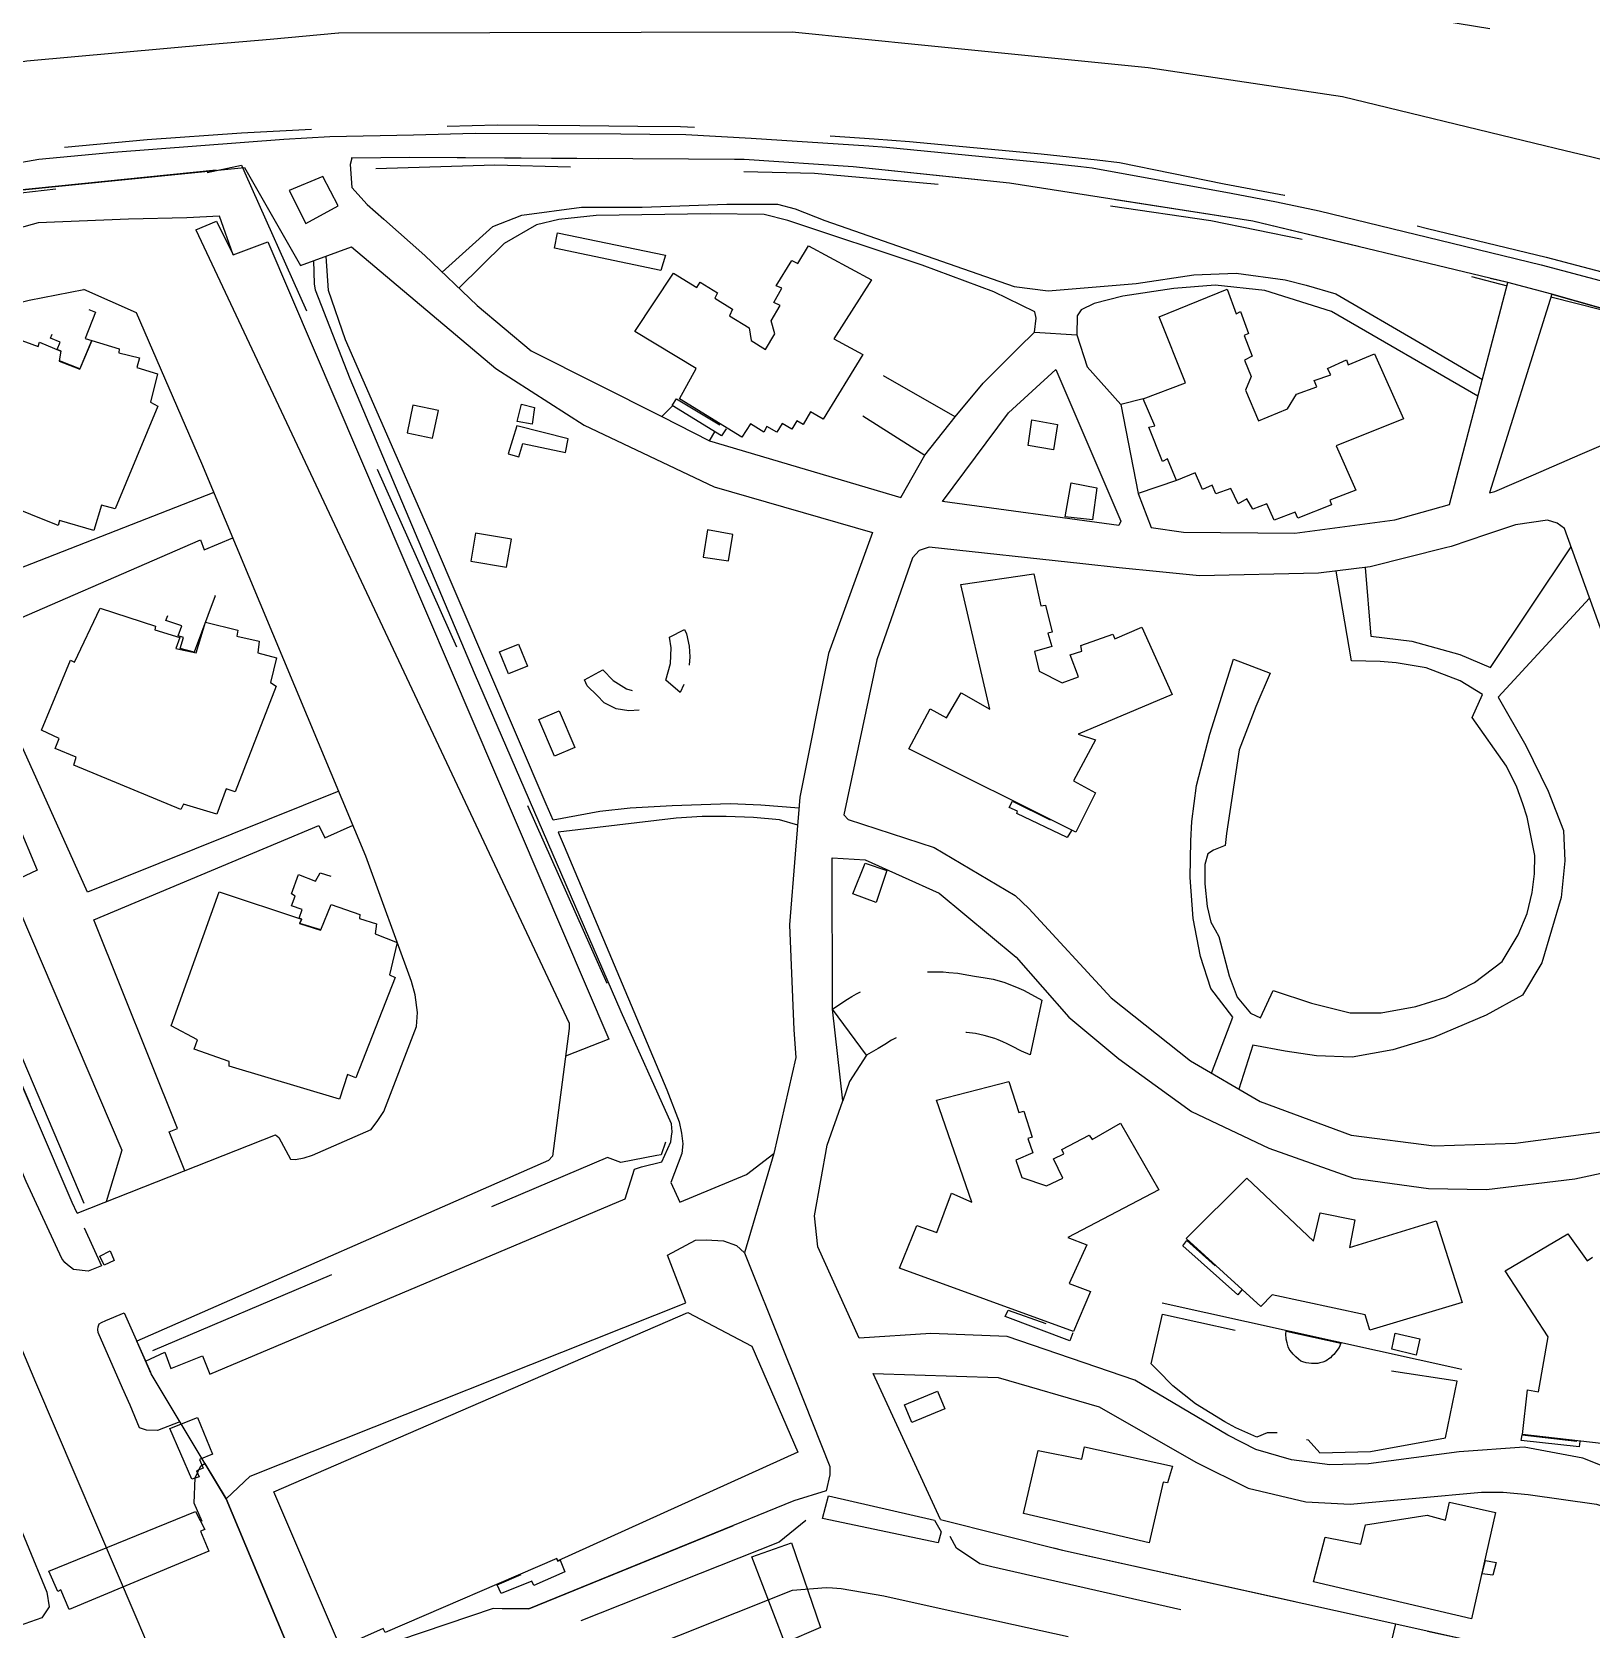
# Model space of a CAD drawing. Header units: millimetres. Extents: x 198785 to 203305, y 542885 to 545889.
# Drawn here: x 200994.8 to 201224.7, y 544811.3 to 545046.7 of the extents above; entities that cross this region are included whole.
import ezdxf

# ---------------------------------------------------------------- set-up
doc = ezdxf.new("R2010")
doc.units = ezdxf.units.MM
for name, pattern in [('FENCE_25K', [54.3, 28.7, -9.2, -16.4]), ('HIDDEN_BULD_25K', [28.8, 18.4, -10.4]), ('HIDDEN_IN_25K', [56.5, 36.5, -20])]:
    doc.linetypes.add(name, pattern=pattern)
for name, color, linetype in [('A0013114', 253, 'Continuous'), ('A0013118', 253, 'Continuous'), ('A0023214', 253, 'Continuous'), ('A0033324', 253, 'Continuous'), ('A0033327', 253, 'Continuous'), ('A0043325', 253, 'Continuous'), ('A0053326', 253, 'Continuous'), ('B0014111', 253, 'Continuous'), ('B0014115', 253, 'Continuous'), ('B0014116', 253, 'Continuous'), ('B0024120', 253, 'Continuous'), ('B0024127', 253, 'Continuous'), ('C0076117', 253, 'Continuous'), ('F0047224', 253, 'Continuous')]:
    doc.layers.add(name, color=color, linetype=linetype)

msp = doc.modelspace()

# ---------------------------------------------------------------- linework, layer by layer
at = {"layer": 'A0013114'}
for points in [[(201212.42, 545009.77), (201174.79, 545018.84), (201138.94, 545024.44), (201115.89, 545026.87), (201099.83, 545027.92), (201050.55, 545028.2), (201042.01, 545028.14)], [(201001.52, 544872.57), (201000.79, 544874.16), (200990.41, 544898.39), (200988.81, 544902.12), (200972, 544941.37), (200946.59, 544997.58), (200951.31, 545007.62), (200957.01, 545015.15), (200964.09, 545019.17), (200967.41, 545019.95), (200991.99, 545023.29), (201026.18, 545026.76)], [(201218.88, 545008.05), (201231.03, 545004.62), (201252.67, 544997.81), (201287.04, 544984.9), (201294.58, 544981.63), (201317, 544971.9), (201326.66, 544967.71), (201339.46, 544961.56)], [(201111.94, 544831.64), (201107.15, 544830.18), (201068.11, 544814.24), (201062.82, 544814.28), (201045.52, 544808.46), (201032.79, 544808.17), (201023.45, 544830.47), (201012.4, 544848.89), (201010.28, 544853.73)], [(201128.76, 544827.42), (201128.79, 544827.42), (201146.76, 544822.91), (201195.87, 544812.01), (201206.28, 544809.7), (201224.89, 544805.08), (201245.15, 544800.04), (201248.26, 544799.26), (201262.11, 544791.42), (201342.36, 544740.01), (201359.05, 544730.21), (201364.75, 544726.86)]]:
    msp.add_lwpolyline(points, dxfattribs=at)
at = {"layer": 'A0013118'}
for points in [[(201042.01, 545028.14), (201041.75, 545027.2), (201041.99, 545023.81), (201044.26, 545021.28), (201046.7, 545019.11), (201052.75, 545013.75), (201060.47, 545006.41), (201068.45, 544999.73), (201087.7, 544990.03), (201094.72, 544986.45), (201122.93, 544978.08), (201126.45, 544984.35), (201130.94, 544990.01), (201135.06, 544994.96), (201140.26, 545000.15), (201142.63, 545002.48), (201148.88, 545002.08), (201150.41, 544997.37), (201155.35, 544991.8), (201157.91, 544978.69), (201159.83, 544973.68), (201164.6, 544972.99), (201180.98, 544972.85), (201195.73, 544974.8), (201203.79, 544977.08), (201212.42, 545009.77)], [(201026.18, 545026.76), (201034.43, 545012.32), (201041.97, 545015.06), (201063.21, 544997.09), (201076.24, 544988.76), (201095.43, 544979.66), (201118.77, 544972.94), (201112.26, 544955.07), (201108.05, 544933.9), (201107.95, 544932.69), (201107.37, 544925.5), (201106.53, 544915.11), (201107.15, 544899.59), (201107.47, 544895.54), (201104.18, 544881.37), (201099.9, 544866.73), (201105.63, 544852.39), (201107.34, 544848.08), (201112.46, 544835.25), (201112.44, 544834.01), (201111.94, 544831.64)], [(201037.72, 545025.4), (201032.74, 545023.34), (201035.22, 545018.47), (201039.99, 545021.1), (201037.72, 545025.4)], [(201055.3, 545011.33), (201062.8, 545018.04), (201067.06, 545019.72), (201075.87, 545020.88), (201080.47, 545020.9), (201084.78, 545020.91), (201097.28, 545021.36), (201104.72, 545021.35), (201107.36, 545020.67), (201111.71, 545018.95), (201139.64, 545009.18), (201144.65, 545008.58), (201157.59, 545009.64), (201166.13, 545010.94), (201172.36, 545011.16), (201179.58, 545010.19), (201182.68, 545009.41), (201187.03, 545008.12), (201199.87, 545000.65), (201208.65, 544995.5)], [(201024.48, 545013.88), (201022.51, 545019.56), (201017.67, 545019.35), (201009.1, 545019.14), (200995.75, 545018.57), (200984.97, 545015.57), (200978.15, 545011.13), (200975.67, 545003.43), (200969.65, 544987.91), (200975.54, 544975.21), (200977.44, 544971.3), (200980.84, 544970.31), (200982.67, 544965.12), (200973.51, 544961.9), (200975.83, 544956.44), (200980.22, 544958.32), (200982.36, 544952.44), (200979.01, 544951.12), (200987.94, 544928.34), (200992.63, 544930.33), (200995.6, 544923.14), (200991.36, 544921.13), (201008.1, 544881.86), (201005.76, 544874.25)], [(201019, 545017.56), (201022.03, 545018.85), (201024.48, 545013.88)], [(201142.63, 545002.48), (201142.85, 545004.54), (201142.7, 545005.47), (201136.64, 545008.41), (201126.08, 545012.33), (201106.29, 545018.93), (201102.79, 545019.8), (201094.86, 545019.93), (201078.03, 545019.69), (201072.53, 545019.08), (201069.22, 545018.29), (201064.47, 545015.55), (201057.78, 545008.97)], [(201019.01, 545017.56), (201074.04, 544900.58), (201074.04, 544899.8), (201071.6, 544880.99), (201070.99, 544880.32), (201010.28, 544853.73)], [(201024.48, 545013.88), (201029.62, 545015.81), (201079.86, 544898.21), (201073.51, 544895.72)], [(201011.57, 544850.77), (201014.45, 544852.06), (201015.31, 544849.68), (201019.96, 544851.54), (201021.05, 544848.86), (201082.28, 544874.7), (201083.64, 544879.06), (201084.71, 544879.4), (201087.68, 544880.16), (201089.02, 544883.08), (201089.12, 544883.94), (201089.22, 544884.56), (201089.1, 544885.75), (201081.72, 544902.25), (201060.1, 544952.18), (201041.76, 544995.61), (201036.65, 545008.64), (201036.51, 545009.61), (201036.38, 545013.03)], [(201107.92, 544932.27), (201102.29, 544932.75), (201097.76, 544932.95), (201089.24, 544932.65), (201083.02, 544932.27), (201078.56, 544931.8), (201071.67, 544930.51), (201070.66, 544932.88), (201053.74, 544972.39), (201041.08, 545001.36), (201038.54, 545008.59), (201038.19, 545013.69)], [(201208, 544993.04), (201186.43, 545005.54), (201176.6, 545008.59), (201169.24, 545009.41), (201163.17, 545008.89), (201155.67, 545007.78), (201151.4, 545006.68), (201149.53, 545005.75), (201148.91, 545004.88), (201148.88, 545002.08)], [(201021.66, 544978.83), (200984.82, 544964.45), (200981.99, 544971.38), (200978.43, 544972.92), (200971.53, 544988.4), (200978.16, 545003.15), (200994.45, 545007.19), (201002.49, 545008.78)], [(201001.52, 544872.57), (201030.76, 544884.13), (201031.23, 544883.72), (201032.94, 544880.55), (201033.68, 544880.49), (201034.95, 544880.76), (201036.19, 544881.12), (201044.83, 544884.9), (201045.85, 544886.25), (201046.73, 544887.57), (201051.53, 544900.11), (201051.66, 544902.15), (201051.31, 544904.75), (201050.78, 544906.71), (201044.06, 544925.23), (201019.88, 544983.11), (201010.25, 545005.32), (201002.49, 545008.78)], [(201218.88, 545008.05), (201209.72, 544978.76), (201210.48, 544978.97), (201216.2, 544981.45), (201223.07, 544984.42), (201236.02, 544990.01)], [(201130.94, 544990.01), (201120.35, 544996.05)], [(201155.05, 544973.97), (201129.07, 544977.51), (201138.81, 544990.57), (201145.75, 544996.96), (201155.35, 544974.62), (201155.05, 544973.97)], [(201089.31, 544991.64), (201087.7, 544990.03)], [(201158.66, 544992.62), (201155.35, 544991.8)], [(201117.33, 544990.12), (201126.45, 544984.35)], [(201094.72, 544986.45), (201095.52, 544987.79)], [(201163.56, 544980.59), (201157.91, 544978.69)], [(201218.25, 544974.73), (201213.55, 544974.08), (201209.24, 544972.63), (201204.03, 544970.89), (201203.21, 544970.68), (201192.13, 544967.87), (201184.5, 544966.92), (201166.93, 544966.54), (201161.05, 544967.14), (201155.12, 544967.74), (201149.74, 544968.29), (201127.12, 544970.75), (201125.62, 544970.3), (201124.66, 544969.22), (201119.4, 544954.17), (201114.52, 544931.31), (201115.17, 544930.62), (201127.85, 544926.51), (201139.76, 544919.43), (201141.78, 544917.52), (201153.92, 544904.32), (201165.63, 544895.02), (201175.9, 544889.05), (201189.33, 544884.08), (201201.56, 544882.53), (201213.55, 544882.92), (201231.69, 544885.29)], [(201226.3, 544958.12), (201220.76, 544973.51), (201219.68, 544974.29), (201218.25, 544974.73)], [(201040.06, 544934.8), (201003.05, 544919.91), (200986.16, 544957.31), (201019.69, 544971.86), (201020.24, 544970.37), (201024.45, 544972.16)], [(201191.39, 544967.78), (201192.22, 544957.65), (201198.27, 544956.91), (201205.34, 544954.95), (201209.86, 544953.02), (201221.73, 544970.81)], [(201168.7, 544893.23), (201171.88, 544901.47), (201168.61, 544905.72), (201167.08, 544910.4), (201166.02, 544916), (201165.57, 544922.09), (201165.66, 544927.47), (201165.82, 544930.34), (201166.49, 544935.64), (201168.46, 544943.21), (201171.97, 544954.28), (201177.37, 544952.18), (201175.23, 544947.26), (201172.78, 544940.87), (201170.92, 544928.54), (201170.73, 544926.77), (201169.03, 544926.12), (201168.19, 544925.57), (201167.72, 544924), (201167.73, 544921.14), (201168.07, 544917.78), (201168.63, 544915.5), (201169.24, 544914.34), (201169.78, 544913.36), (201171.31, 544907.57), (201172.48, 544904.41), (201174.48, 544902.08), (201175.95, 544901.37), (201177.83, 544905.42), (201183.48, 544903.53), (201189.18, 544902.12), (201193.75, 544902.1), (201198.85, 544903.03), (201203.27, 544904.4), (201207.51, 544906.59), (201211.54, 544909.68), (201213.91, 544913.61), (201215.25, 544916.77), (201216.01, 544919.86), (201216.34, 544922.61), (201216.37, 544925.32), (201215.27, 544930.97), (201214.62, 544932.94), (201213.71, 544935.4), (201212.22, 544938.5), (201207.15, 544945.66), (201208.65, 544949.03), (201205.35, 544951.06), (201200.37, 544952.97), (201195.92, 544953.7), (201193.6, 544953.91), (201189.36, 544954.03), (201187.11, 544967.24)], [(201224.44, 544963.27), (201210.96, 544948.68), (201215.04, 544941.54), (201218.36, 544934.82), (201220.6, 544928.99), (201220.79, 544924.53), (201220.28, 544919.11), (201217.41, 544909.47), (201214.56, 544904.73), (201209.21, 544901.79), (201201.43, 544898.48), (201195.47, 544896.68), (201189.46, 544895.6), (201184.21, 544895.77), (201179.57, 544896.44), (201174.8, 544897.36), (201172.76, 544890.88)], [(201017.38, 544878.84), (201015.07, 544884.59), (201016.3, 544885.06), (201003.95, 544915.84), (201037.15, 544929.73), (201038.01, 544927.93), (201042.17, 544929.76)], [(201107.72, 544929.76), (201105.04, 544930.59), (201101.19, 544930.93), (201097.17, 544931.05), (201093.65, 544931.04), (201089.8, 544930.84), (201072.43, 544928.73), (201073.3, 544926.69), (201088.43, 544890.75), (201090.24, 544886.02), (201090.59, 544884.37), (201090.77, 544882.82), (201090.62, 544881.39), (201089.01, 544877.09), (201090.37, 544874.21), (201100.18, 544878.27), (201104.18, 544881.37)], [(201239.78, 544829.95), (201223.47, 544836.46), (201214.81, 544838.09), (201205.23, 544837.41), (201191.84, 544835.64), (201186.16, 544835.49), (201180.49, 544836.23), (201175.27, 544837.74), (201171.11, 544839.83), (201157.42, 544847.95), (201138.58, 544854.41), (201127.37, 544854.84), (201116.79, 544854.13), (201110.71, 544867.6), (201110.22, 544872.17), (201112.06, 544882.58), (201114.36, 544889.16), (201112.83, 544902.66), (201112.81, 544924.95), (201117.69, 544924.68), (201128.58, 544919.78), (201139.93, 544910.3), (201147.68, 544901.47), (201155.05, 544895.31), (201165.75, 544887.56), (201177.19, 544882.15), (201189.65, 544877.74), (201200.71, 544876.2), (201209.24, 544876.09), (201222.28, 544877.64), (201232.1, 544879.76)], [(201117.88, 544895.86), (201115.34, 544891.97), (201114.36, 544889.16)], [(201023.45, 544830.47), (201027.02, 544833.8), (201091.25, 544859.36), (201088.51, 544866.38), (201092.66, 544868.58), (201094.23, 544868.67), (201096.78, 544868.51), (201098.72, 544867.81), (201099.9, 544866.73)], [(201128.76, 544827.42), (201118.85, 544848.93), (201137.26, 544848.36), (201152.17, 544844), (201166.43, 544835.89), (201174.14, 544832.04), (201182.61, 544830.01), (201189.18, 544829.67), (201208.51, 544831.45), (201211.7, 544831.44), (201215.42, 544831.11), (201225.48, 544829.65), (201230.22, 544828.13), (201238.1, 544824.34)]]:
    msp.add_lwpolyline(points, dxfattribs=at)
at = {"layer": 'A0023214'}
for points in [[(201313.74, 544995.9), (201310.05, 544997.75), (201303.79, 545000.12), (201253.6, 545019.12), (201230.79, 545026.82), (201224.78, 545028.27), (201220.83, 545029.23), (201216.38, 545030.3), (201188.02, 545037.16), (201159.36, 545041.43), (201126.46, 545044.73), (201106.89, 545046.7), (201040.1, 545046.55), (201040.02, 545046.54), (201029.95, 545045.64), (201021.31, 545044.86), (200994.1, 545042.42), (200945.33, 545034.24), (200943.68, 545033.97), (200942.73, 545033.81), (200919.12, 545029.29)], [(200919.12, 545029.29), (200933.25, 544992.89), (200933.73, 544991.65), (200934.03, 544990.93), (200953.75, 544944.51), (200956.49, 544938.05), (200974.54, 544896.24), (200974.55, 544896.23), (200975.34, 544894.4), (200976.15, 544892.53), (200985.71, 544870.39), (200987.11, 544867.11), (200992.32, 544854.87), (200993.2, 544852.81), (200995.39, 544847.66), (201010.14, 544813.04), (201011.27, 544810.39), (201011.76, 544809.23), (201016.04, 544797.6)], [(201048.66, 544793.74), (201106.93, 544816.99), (201111.94, 544817.41), (201112.84, 544817.35), (201114.15, 544817.25), (201120.4, 544816.14), (201129.03, 544814.24), (201147.6, 544810.14)]]:
    msp.add_lwpolyline(points, dxfattribs=at)
at = {"layer": 'A0033324', "linetype": 'HIDDEN_IN_25K', "flags": 128}
for points in [[(200884.05, 545181.44), (200907.88, 545125.13), (200919.93, 545095.79), (200920.61, 545094.04), (200921.67, 545087.53), (200922.15, 545084.21), (200924.33, 545080.6), (200929.07, 545073.96), (200930.88, 545072.06), (200934.88, 545068.35), (200941.22, 545064.73), (200949.28, 545061.87), (200957.64, 545060.38), (200961.29, 545060.09), (200962.17, 545060.02), (200978.01, 545061.6), (200996.4, 545062.94), (200999.12, 545063.21), (201002.51, 545064.11), (201012.36, 545065.16), (201024.03, 545066.23), (201035.2, 545067.03), (201044.28, 545067.49), (201051.78, 545067.68), (201058.36, 545067.73), (201066.2, 545067.82), (201075.99, 545067.35), (201086.91, 545066.98), (201094.12, 545066.66), (201096.89, 545066.62), (201124.96, 545063.66), (201147.87, 545061.95), (201150.88, 545061.51), (201157.76, 545060.87), (201167.07, 545058.96), (201207.44, 545052), (201210.58, 545051.44), (201238.85, 545046.28), (201288.96, 545029.3), (201294.2, 545027.52), (201295.76, 545026.99), (201313.57, 545019.78), (201311.42, 545017.79), (201309.3, 545017.86), (201288, 545026.46), (201265.53, 545034.07), (201238.09, 545043.37), (201218.56, 545046.93), (201217.38, 545046.81), (201215.14, 545046.59), (201213.86, 545046.55), (201200.39, 545048.73), (201167.67, 545054.89), (201147.45, 545057.81), (201116.69, 545061.1), (201089.66, 545062.52), (201081.82, 545062.93), (201056.88, 545063.5), (201033.91, 545063.36), (201010.98, 545061.79), (200969.83, 545056.3), (200960.03, 545055.52), (200956.49, 545055.61), (200953.98, 545055.67), (200948.89, 545056.54), (200942.23, 545058.81), (200935.55, 545062.03), (200930.02, 545065.83), (200924.2, 545071.38), (200919.24, 545077.93), (200916.85, 545083.6), (200916.49, 545092.09), (200916.37, 545093.47), (200909.35, 545110.26), (200903.97, 545123.12), (200880.78, 545178.24), (200880.43, 545179.96), (200880.71, 545181.21), (200881.91, 545185.47), (200882.15, 545186.34), (200884.05, 545181.44)], [(201143.59, 545028.74), (201151.85, 545027.89), (201155.17, 545027.48), (201170.59, 545024.35), (201179.47, 545022.67), (201187.88, 545020.85), (201200.55, 545017.77), (201218.05, 545013.52), (201235.64, 545008.9), (201243.34, 545006.71), (201252.39, 545004.14), (201262.27, 545000.64), (201270.23, 544997.79), (201282.19, 544992.65), (201297.78, 544986.3), (201309.36, 544981.36), (201322.24, 544975.29), (201334.28, 544969.78), (201339.41, 544967.1), (201356.91, 544958.2), (201368.37, 544951.62), (201378.96, 544945.45), (201390.3, 544939.1), (201401.05, 544931.12), (201416.89, 544920.19), (201427.81, 544912.12), (201435.69, 544905.72), (201445.98, 544898.53), (201458.21, 544889.93), (201485.66, 544870.17), (201489.51, 544867.51), (201489.88, 544866.93), (201490.09, 544866.38), (201490.48, 544863.48), (201490.3, 544861.45), (201489.78, 544860.05), (201488, 544857.86), (201473.24, 544840.18), (201472.16, 544839.48), (201471.64, 544839.28), (201470.76, 544839.07), (201469.04, 544838.94), (201485.79, 544858.18), (201485.47, 544864.22), (201448.38, 544892.33), (201411.05, 544919.56), (201391.88, 544932.24), (201362.84, 544947.61), (201339.46, 544961.56), (201326.66, 544967.71), (201317, 544971.9), (201294.58, 544981.63), (201287.04, 544984.9), (201252.67, 544997.81), (201231.03, 545004.62), (201218.88, 545008.06), (201212.42, 545009.77), (201174.79, 545018.84), (201138.94, 545024.44), (201115.89, 545026.87), (201099.83, 545027.92), (201050.55, 545028.2), (201042.01, 545028.14), (201026.18, 545026.76), (200991.99, 545023.29), (200967.41, 545019.95), (200964.09, 545019.17), (200957.01, 545015.15), (200951.31, 545007.62), (200946.59, 544997.58), (200972, 544941.37), (200988.81, 544902.12), (200990.41, 544898.39), (201000.79, 544874.16), (201005.1, 544864.8), (201003.12, 544864.03), (201000.97, 544864.29), (201000.06, 544864.95), (200999.71, 544865.29), (200999.27, 544865.87), (200994, 544877.23), (200971.97, 544929.57), (200944.55, 544994.72), (200943.57, 544996.89), (200943.81, 544998.59), (200944.59, 545000.18), (200949.25, 545009.17), (200956.51, 545019.32), (200964.34, 545023.14), (200968.75, 545024.87), (200974.92, 545025.85), (200985.17, 545027.43), (200997.13, 545029.53), (201011.84, 545030.89), (201025.75, 545031.87), (201039.34, 545032.57), (201051.29, 545032.71), (201063.42, 545033.04), (201075.59, 545032.94), (201084.17, 545032.85), (201090.42, 545032.8), (201101.21, 545032.15), (201119, 545030.98), (201124.21, 545030.56), (201143.59, 545028.74)], [(200941.83, 544882.71), (200943.46, 544879.05), (200945.06, 544875.49), (200958.28, 544845.96), (200961.61, 544840.85), (200966.42, 544833.48), (200977.33, 544824.44), (200980.48, 544821.96), (200987.42, 544816.51), (200989.96, 544817.38), (200989.57, 544820.17), (200981.01, 544840.87), (200972.46, 544861.56), (200961.77, 544886.51), (200965.06, 544887.68), (200966.69, 544887.44), (200982.55, 544851.79), (200997.06, 544816.68), (200997.37, 544814.52), (200996.3, 544812.92), (200992.98, 544811.74), (200988.09, 544811.59), (200981.87, 544813.5), (200970.63, 544822.33), (200962.58, 544829.79), (200957.96, 544835.15), (200951.26, 544849.73), (200936.16, 544883.49), (200913.61, 544936.98), (200893.21, 544985.39), (200881.87, 544991.4), (200873.81, 544993.59), (200872.97, 544994.36), (200872.11, 544996.55), (200871.19, 544998.86), (200872.28, 544999.33), (200888.84, 545004.98), (200889.76, 545004.94), (200890.86, 545004.61), (200891.86, 545004.22), (200896.42, 545001.43), (200911.61, 544993.87), (200915.68, 544992.28), (200921.89, 544989.43), (200923.31, 544988.03), (200924.27, 544986.67), (200932.61, 544966.97), (200947.25, 544934.33), (200963.91, 544894.16), (200963.57, 544893.32), (200959.52, 544891.76), (200943.62, 544928.88), (200919.14, 544983.05), (200913.89, 544986.08), (200899.71, 544989.83), (200897.35, 544989.7), (200897.05, 544989.15), (200897.6, 544987.74), (200900.73, 544979.75), (200910.26, 544955.39), (200910.31, 544955.27), (200913.07, 544948.91), (200915.06, 544944.32), (200925.15, 544921.04), (200927.45, 544915.73), (200928.71, 544912.83), (200940.12, 544886.53), (200940.72, 544885.19), (200941.83, 544882.71)], [(201016.65, 544841.8), (201013.34, 544840.54), (201011.71, 544840.57), (201010.72, 544840.93), (201009.3, 544844.26), (201008.18, 544846.8), (201004.61, 544854.97), (201004.57, 544855.42), (201004.59, 544855.83), (201004.74, 544856.26), (201005.1, 544856.46), (201005.72, 544856.73), (201008.44, 544857.9), (201012.4, 544848.89), (201016.65, 544841.8)], [(201023.45, 544830.47), (201032.79, 544808.17), (201045.52, 544808.46), (201062.82, 544814.28), (201068.11, 544814.24), (201107.15, 544830.18), (201111.94, 544831.64), (201109.41, 544827.66), (201104.98, 544824.07), (201067.8, 544809.35), (201055.61, 544808.04), (201049.89, 544805.67), (201038.98, 544801.15), (201036.97, 544800.86), (201035.35, 544800.65), (201033.71, 544800.64), (201032.3, 544800.91), (201030.25, 544801.82), (201028.87, 544802.73), (201027.79, 544803.54), (201025.86, 544807.15), (201025.68, 544808.54), (201026.76, 544811.81), (201018.74, 544829.82), (201018.9, 544833.55), (201019.75, 544835.34), (201020.34, 544835.66), (201023.45, 544830.47)], [(201219.41, 544802.4), (201218.06, 544802.34), (201216.37, 544802.46), (201211.96, 544803.2), (201193.46, 544807.43), (201136.36, 544820.45), (201134.57, 544820.89), (201131.14, 544823.2), (201128.79, 544827.42), (201146.76, 544822.91), (201195.87, 544812.01), (201206.28, 544809.7), (201224.22, 544805.24), (201222.46, 544803.56), (201220.66, 544802.72), (201219.41, 544802.4)]]:
    msp.add_lwpolyline(points, dxfattribs=at)
at = {"layer": 'A0033327'}
msp.add_lwpolyline([(200986.87, 545026.4), (200995.84, 545027.97), (201006.88, 545028.99), (201031.95, 545030.95), (201038.74, 545031.3), (201051.1, 545031.58), (201060.2, 545031.83), (201081.65, 545031.69), (201085.94, 545031.64), (201091.21, 545031.59), (201100.86, 545031.09), (201118.22, 545029.95), (201120.83, 545029.75), (201144.49, 545027.45), (201149.45, 545026.92), (201151.11, 545026.72), (201171.64, 545022.97), (201178.3, 545021.71), (201184.61, 545020.35), (201204.2, 545015.61), (201217.32, 545012.42), (201234.49, 545007.83)], dxfattribs=at)
at = {"layer": 'A0043325'}
for points in [[(201019.49, 544833.7), (201018.43, 544833.34), (201015.17, 544840.83), (201019.23, 544842.47), (201021.47, 544837.04), (201019.52, 544836.24), (201020.06, 544834.97), (201019.1, 544834.58), (201019.49, 544833.7)], [(201128.86, 544825.58), (201128.43, 544823.99), (201111.39, 544827.56), (201112.28, 544830.9), (201127.87, 544827.32), (201128.86, 544825.58)], [(201020.94, 544822.72), (201000.32, 544814.16), (200999.1, 544817.04), (200998.68, 544816.78), (200997.31, 544819.78), (201018.93, 544828.59), (201020.31, 544825.93), (201019.7, 544825.67), (201020.94, 544822.72)], [(201111.06, 544811.51), (201105.83, 544809.24), (201100.97, 544821.93), (201106.82, 544823.95), (201111.06, 544811.51)]]:
    msp.add_lwpolyline(points, dxfattribs=at)
at = {"layer": 'A0053326'}
msp.add_lwpolyline([(201405.76, 544670.26), (201340.05, 544709.82), (201326.81, 544718.73), (201325.96, 544719.27), (201283.96, 544745.76), (201247.52, 544769.28), (201247.05, 544769.58), (201241.09, 544773.83), (201238.57, 544771.63), (201235.84, 544772.97), (201225.48, 544777.48), (201189.63, 544786.05), (201195.87, 544812.01), (201206.28, 544809.7), (201225.62, 544804.89), (201244.25, 544800.26), (201248.26, 544799.26), (201262.11, 544791.42), (201342.36, 544740.01), (201364.75, 544726.86)], dxfattribs=at)
at = {"layer": 'B0014111'}
for points in [[(201088.25, 545013.8), (201087.53, 545011.54), (201071.86, 545014.87), (201072.32, 545017.14), (201088.25, 545013.8)], [(201107.73, 544837.36), (201072.38, 544821.34), (201072.23, 544821.66), (201046.92, 544810.76), (201046.63, 544811.32), (201040.35, 544808.56), (201030.51, 544831.5), (201091.53, 544857.92), (201100.98, 544852.98), (201107.73, 544837.36)], [(201149.99, 544838.12), (201162.95, 544835.27), (201162.22, 544832.8), (201161.57, 544832.91), (201159.51, 544823.97), (201141.01, 544828.3), (201143.15, 544837.59), (201149.62, 544836.32), (201149.99, 544838.12)], [(201210.56, 544828.43), (201207.02, 544812.77), (201183.74, 544818.24), (201185.48, 544824.81), (201190.75, 544823.77), (201191.43, 544826.64), (201200.5, 544828.05), (201203.23, 544827.31), (201203.8, 544829.99), (201210.56, 544828.43)]]:
    msp.add_lwpolyline(points, dxfattribs=at)
at = {"layer": 'B0014115'}
for points in [[(201109.32, 545015.22), (201118.61, 545010.18), (201113.05, 545001.51), (201117.33, 544999.17), (201111.49, 544989.63), (201109.62, 544990.73), (201108.52, 544988.84), (201107.58, 544989.42), (201106.84, 544988.16), (201105.42, 544989), (201104.63, 544987.73), (201103.16, 544988.54), (201102.73, 544987.72), (201100.74, 544988.95), (201099.48, 544986.99), (201090.3, 544992.63), (201092.74, 544997.12), (201083.73, 545002.55), (201089.4, 545011.18), (201092.86, 545009.04), (201093.34, 545009.83), (201095.9, 545008.27), (201095.52, 545007.49), (201098.09, 545005.88), (201097.67, 545004.86), (201100.59, 545003.13), (201100.84, 545001.24), (201102.96, 544999.91), (201104.33, 545002.23), (201103.83, 545004.16), (201105.14, 545006.42), (201104.22, 545006.83), (201105.37, 545008.95), (201104.57, 545009.3), (201106.84, 545013.05), (201107.74, 545012.58), (201109.32, 545015.22)], [(201171.04, 545008.81), (201172.34, 545005.19), (201172.97, 545005.51), (201174.19, 545002.25), (201173.52, 545002), (201174.71, 544998.95), (201173.59, 544998.35), (201174.57, 544995.95), (201173.71, 544993.94), (201175.66, 544989.41), (201179.92, 544991.15), (201181.25, 544993.31), (201184.23, 544994.42), (201183.85, 544995.33), (201186.32, 544996.19), (201185.83, 544997.09), (201188.62, 544998.38), (201188.88, 544997.65), (201192.73, 544999.27), (201197.04, 544989.68), (201187.08, 544985.73), (201189.98, 544979.19), (201186.14, 544977.69), (201186.43, 544976.99), (201181.42, 544975.07), (201181.04, 544975.95), (201177.98, 544974.77), (201176.89, 544977.17), (201174.79, 544976.38), (201173.95, 544977.88), (201172.64, 544977.18), (201171.55, 544979.43), (201169.38, 544978.64), (201168.81, 544979.92), (201167.38, 544979.25), (201166.3, 544981.72), (201163.56, 544980.59), (201162.24, 544983.79), (201161.5, 544983.42), (201159.5, 544988.45), (201160.35, 544988.65), (201158.66, 544992.62), (201164.88, 544995.02), (201160.98, 545004.75), (201171.04, 545008.81)], [(200987.54, 545003.34), (200995.75, 545000.35), (200995.96, 545001.02), (200999.11, 544999.65), (200998.86, 544998.21), (201001.9, 544997.03), (201003.67, 545001.24), (201007.69, 545000.01), (201007.64, 544999.43), (201010.7, 544998.67), (201010.29, 544997.25), (201013.36, 544996.31), (201012.31, 544992.14), (201013.4, 544991.56), (201007.1, 544976.44), (201005.12, 544976.96), (201003.96, 544973.21), (200998.91, 544974.71), (200998.72, 544973.97), (200982.79, 544980.36), (200983.57, 544982.58), (200979.67, 544984.58), (200987.54, 545003.34)], [(201142.53, 544966.86), (201143.56, 544962.1), (201144.27, 544962.23), (201145.23, 544958.26), (201144.6, 544958.11), (201145.2, 544956.12), (201142.61, 544955.37), (201143.31, 544952.51), (201146.72, 544950.79), (201149.12, 544951.66), (201147.89, 544954.92), (201149.61, 544955.45), (201149.45, 544956.27), (201154.17, 544957.95), (201154.49, 544957.27), (201158.44, 544958.96), (201162.94, 544949.05), (201149.06, 544943.19), (201151.63, 544942.36), (201148.39, 544936.32), (201151.61, 544934.55), (201148.71, 544928.77), (201124.11, 544941.06), (201127.24, 544946.94), (201129.67, 544945.61), (201131.84, 544949.31), (201136.05, 544946.89), (201131.78, 544965.26), (201142.53, 544966.86)], [(201016.06, 544955.84), (201019.06, 544955.18), (201020.41, 544959.72), (201025.2, 544958.52), (201025.04, 544957.65), (201028.33, 544956.9), (201028.12, 544955.2), (201030.91, 544954.44), (201030.03, 544950.82), (201030.84, 544950.3), (201024.79, 544934.7), (201023.49, 544935.14), (201022.08, 544931.39), (201017.2, 544932.86), (201016.81, 544932.08), (201001, 544938.64), (201001.37, 544939.79), (200998.29, 544941.08), (200998.84, 544942.58), (200996.23, 544943.78), (201000.52, 544954.09), (201001.12, 544953.81), (201004.91, 544961.78), (201013.05, 544959.13), (201012.96, 544958.6), (201016.64, 544957.46), (201016.06, 544955.84)], [(201037.42, 544914.36), (201038.96, 544918.08), (201043.17, 544916.59), (201043.13, 544916.02), (201045.61, 544915.22), (201045.43, 544913.77), (201048.67, 544912.5), (201047.53, 544907.71), (201048.38, 544907.34), (201042.58, 544892.54), (201041.38, 544893.03), (201040.17, 544889.38), (201023.91, 544894.26), (201023.92, 544894.92), (201018.75, 544896.76), (201019.27, 544898.12), (201015.37, 544900.2), (201022.43, 544919.95), (201034.6, 544915.92), (201034.27, 544915.27), (201037.4, 544914.31), (201037.42, 544914.36)], [(201138.86, 544891.97), (201140.32, 544887.43), (201141.03, 544887.61), (201142.26, 544883.76), (201141.63, 544883.6), (201142.36, 544881.45), (201139.88, 544880.41), (201140.75, 544877.86), (201144.4, 544876.62), (201146.8, 544877.74), (201145.43, 544880.6), (201146.94, 544881.31), (201146.64, 544881.96), (201150.69, 544884.09), (201151.12, 544883.45), (201155.31, 544885.87), (201160.95, 544876.01), (201147.54, 544868.99), (201150.36, 544867.93), (201147.72, 544862.21), (201150.9, 544861.04), (201148.37, 544855.11), (201122.75, 544864.47), (201125.28, 544870.77), (201128.24, 544869.72), (201130.39, 544875.51), (201133.39, 544874.2), (201128.16, 544889.25), (201138.86, 544891.97)], [(201173.92, 544877.74), (201183.76, 544868.45), (201184.75, 544872.64), (201189.86, 544871.58), (201189.04, 544867.52), (201201.86, 544871.44), (201205.69, 544859.42), (201192.06, 544855.31), (201191.36, 544857.57), (201177.68, 544860.56), (201175.99, 544858.84), (201164.99, 544868.83), (201173.92, 544877.74)], [(201239.45, 544837.1), (201214.54, 544839.93), (201215.32, 544846.51), (201216.93, 544846.26), (201218.33, 544854.35), (201212.02, 544864.06), (201221.22, 544869.53)], [(201221.22, 544869.53), (201224.1, 544865.53), (201224.89, 544866.11)]]:
    msp.add_lwpolyline(points, dxfattribs=at)
at = {"layer": 'B0014116', "linetype": 'HIDDEN_BULD_25K', "flags": 128}
for points in [[(201004.21, 545005.44), (201002.71, 545001.53), (201003.66, 545001.24), (201001.9, 544997.05), (200998.88, 544998.22), (200999.13, 544999.66), (200998.57, 544999.91), (200999, 545001.02), (200997.58, 545001.57), (200998.08, 545002.82), (200997.37, 545003.02), (200998.52, 545006.15), (201000.84, 545005.39), (201001.41, 545006.51), (201004.21, 545005.44)], [(201068.94, 544991.35), (201068.56, 544988.9), (201066.39, 544989.3), (201067, 544991.86), (201068.94, 544991.35)], [(201097.19, 544988.23), (201096.48, 544987.2), (201089.23, 544991.68), (201089.84, 544992.64), (201097.19, 544988.23)], [(201151.83, 544979.53), (201151.16, 544974.8), (201147.15, 544975.24), (201148.05, 544980.26), (201151.83, 544979.53)], [(201021.83, 544963.61), (201018.74, 544955.27), (201016.7, 544955.82), (201017.17, 544957.47), (201016.4, 544957.72), (201016.96, 544959.18), (201014.58, 544959.97), (201016.35, 544964.21), (201018.54, 544963.41), (201019.21, 544964.74), (201021.83, 544963.61)], [(201090.94, 544950.53), (201090.4, 544949.34), (201088.28, 544951.17), (201088.97, 544953.6), (201089.07, 544955.91), (201088.82, 544957.49), (201091.01, 544958.64), (201091.35, 544957.97), (201091.72, 544956.16), (201091.8, 544954.58), (201091.73, 544953.07), (201091.41, 544951.7), (201090.94, 544950.53)], [(201067.9, 544953.25), (201065.1, 544952.08), (201063.74, 544955.32), (201066.54, 544956.49), (201067.9, 544953.25)], [(201084.34, 544946.73), (201082.84, 544946.62), (201080.97, 544946.94), (201079.21, 544947.83), (201078.14, 544948.88), (201076.71, 544950.34), (201076.27, 544951.2), (201079.01, 544952.69), (201080.51, 544951.1), (201082.46, 544949.89), (201084.22, 544949.36), (201084.34, 544946.73)], [(201074.86, 544941.25), (201071.86, 544939.96), (201069.55, 544945.35), (201072.56, 544946.64), (201074.86, 544941.25)], [(201148.07, 544928.98), (201147.43, 544927.96), (201140, 544931.48), (201140.1, 544931.83), (201138.89, 544932.4), (201139.36, 544933.33), (201148.07, 544928.98)], [(201037.42, 544914.36), (201034.32, 544915.31), (201034.63, 544915.92), (201034.23, 544916.06), (201034.69, 544917.36), (201033.11, 544917.9), (201033.65, 544919.31), (201033.09, 544919.65), (201034.13, 544922.52), (201036.66, 544921.52), (201037.32, 544922.77), (201039.9, 544921.91), (201038.33, 544918), (201038.85, 544917.83), (201037.42, 544914.36)], [(201120.84, 544923.08), (201119.28, 544918.37), (201115.83, 544919.67), (201117.67, 544924.2), (201120.84, 544923.08)], [(201143.73, 544903.98), (201141.99, 544895.91), (201140.72, 544896.48), (201139.31, 544897.22), (201138.58, 544897.55), (201137.97, 544897.86), (201137.29, 544898.12), (201136.77, 544898.31), (201135.23, 544898.76), (201133.95, 544899.05), (201132.62, 544899.22), (201131.1, 544899.39), (201129.66, 544899.49), (201128.58, 544899.5), (201127.18, 544899.51), (201125.51, 544899.31), (201124.29, 544899.06), (201122.67, 544898.62), (201121.56, 544898.1), (201120.57, 544897.44), (201119.6, 544896.84), (201117.88, 544895.86), (201112.83, 544902.66), (201113.93, 544903.39), (201115.04, 544904.12), (201115.7, 544904.5), (201116.41, 544904.92), (201117.28, 544905.38), (201118.13, 544905.79), (201119.11, 544906.24), (201120.03, 544906.69), (201121.03, 544907.06), (201122.04, 544907.39), (201123, 544907.6), (201123.95, 544907.81), (201124.49, 544907.94), (201125.55, 544908.08), (201127.21, 544908.16), (201128.53, 544908.17), (201129.17, 544908.14), (201130.01, 544908.08), (201131.34, 544907.94), (201132.67, 544907.71), (201134.09, 544907.49), (201135.07, 544907.33), (201136.52, 544907.09), (201138.09, 544906.64), (201139.25, 544906.21), (201140.34, 544905.77), (201141.02, 544905.47), (201142.2, 544904.81), (201143.73, 544903.98)], [(201173.21, 544861.26), (201172.59, 544860.53), (201164.49, 544867.74), (201165.1, 544868.54), (201173.21, 544861.26)], [(201148.3, 544854.92), (201147.85, 544853.76), (201138.3, 544857.35), (201138.76, 544858.3), (201148.3, 544854.92)], [(201199.45, 544854.03), (201198.91, 544851.63), (201195.29, 544852.53), (201195.8, 544854.9), (201199.45, 544854.03)], [(201129.42, 544843.72), (201124.56, 544841.69), (201123.47, 544844.31), (201128.33, 544846.33), (201129.42, 544843.72)], [(201223.01, 544838.92), (201222.9, 544838.11), (201214.37, 544839.04), (201214.5, 544839.9), (201223.01, 544838.92)], [(201072.2, 544821.52), (201072.37, 544821.25), (201072.72, 544821.42), (201073.41, 544819.68), (201068.83, 544817.69), (201068.52, 544818.31), (201064.02, 544816.49), (201063.42, 544817.77), (201072.2, 544821.52)], [(201210.67, 544821.07), (201210.21, 544819.2), (201208.6, 544819.4), (201209.11, 544821.38), (201210.67, 544821.07)]]:
    msp.add_lwpolyline(points, dxfattribs=at)
at = {"layer": 'B0024120', "linetype": 'FENCE_25K', "flags": 128}
for points in [[(201002.52, 544873.99), (200971.26, 544947.74), (200952, 544993.16), (200952.8, 544994.58), (200965.36, 545016.94), (200966.89, 545019.67), (200968.78, 545020.19), (201017.38, 545025.79)], [(201020.65, 545025.99), (201025.72, 545027.1), (201026.24, 545025.94), (201089.05, 544885.29), (201087.6, 544881.19), (201086.95, 544881.07), (201081.64, 544880.07), (201079.66, 544880.8), (201012.18, 544852.08), (201011.53, 544851.8), (201010.41, 544854.19)], [(201045.52, 545026.58), (201063.1, 545027.14), (201110.2, 545025.91), (201137.64, 545023.5), (201168.63, 545018.92), (201198.25, 545012.91), (201212.3, 545009.32)], [(201218.76, 545007.67), (201230, 545004.8), (201255.61, 544996.24), (201298.46, 544978.59), (201338.86, 544958.86)]]:
    msp.add_lwpolyline(points, dxfattribs=at)
at = {"layer": 'B0024127'}
msp.add_lwpolyline([(201005.47, 544864.91), (201004.85, 544866.23), (201006.35, 544867.01), (201006.97, 544865.61), (201005.47, 544864.91)], dxfattribs=at)
at = {"layer": 'C0076117'}
for points in [[(201051, 544991.72), (201050.14, 544987.63), (201053.89, 544986.84), (201054.75, 544990.94), (201051, 544991.72)], [(201066.3, 544988.67), (201065.04, 544984.51), (201066.6, 544984.08), (201067.2, 544986.07), (201073.51, 544984.75), (201073.91, 544986.72), (201066.3, 544988.67)], [(201145.45, 544985.1), (201141.71, 544985.74), (201142.22, 544989.55), (201146.01, 544988.86), (201145.45, 544985.1)], [(201060.23, 544972.84), (201059.53, 544968.73), (201064.82, 544967.83), (201065.52, 544971.95), (201060.23, 544972.84)], [(201094.4, 544973.33), (201093.79, 544969.29), (201097.5, 544968.76), (201098.18, 544972.64), (201094.4, 544973.33)], [(201184.41, 544850.41), (201183.82, 544850.41), (201183.46, 544850.41), (201183.05, 544850.45), (201182.65, 544850.51), (201182.2, 544850.65), (201181.88, 544850.78), (201181.53, 544851.04), (201181.15, 544851.4), (201180.75, 544851.77), (201180.31, 544852.32), (201180.17, 544852.55), (201180.04, 544852.85), (201179.88, 544853.47), (201179.74, 544854.02), (201179.69, 544854.79), (201179.74, 544855.2), (201187.78, 544853.39), (201187.54, 544852.75), (201187.2, 544852.32), (201186.96, 544851.98), (201186.73, 544851.72), (201186.48, 544851.47), (201186.27, 544851.25), (201186.03, 544851.1), (201185.77, 544850.91), (201185.5, 544850.76), (201185.15, 544850.6), (201184.69, 544850.49), (201184.41, 544850.41)]]:
    msp.add_lwpolyline(points, dxfattribs=at)
at = {"layer": 'F0047224'}
for points in [[(201161.46, 544859.34), (201205.64, 544849.59)], [(201178.4, 544840.21), (201176.94, 544840.19), (201175.41, 544839.55), (201172.3, 544840.94), (201170.66, 544841.83), (201166.37, 544844.48), (201163.01, 544847.13), (201160.77, 544849.45), (201159.83, 544850.34), (201161.5, 544857.68), (201172.21, 544855.32)], [(201182.74, 544839.19), (201182.98, 544839.18), (201184.67, 544837.22), (201192.15, 544837.42), (201203.23, 544839.47), (201204.92, 544847.82), (201195.23, 544849.29)]]:
    msp.add_lwpolyline(points, dxfattribs=at)

doc.saveas('drawing.dxf')
